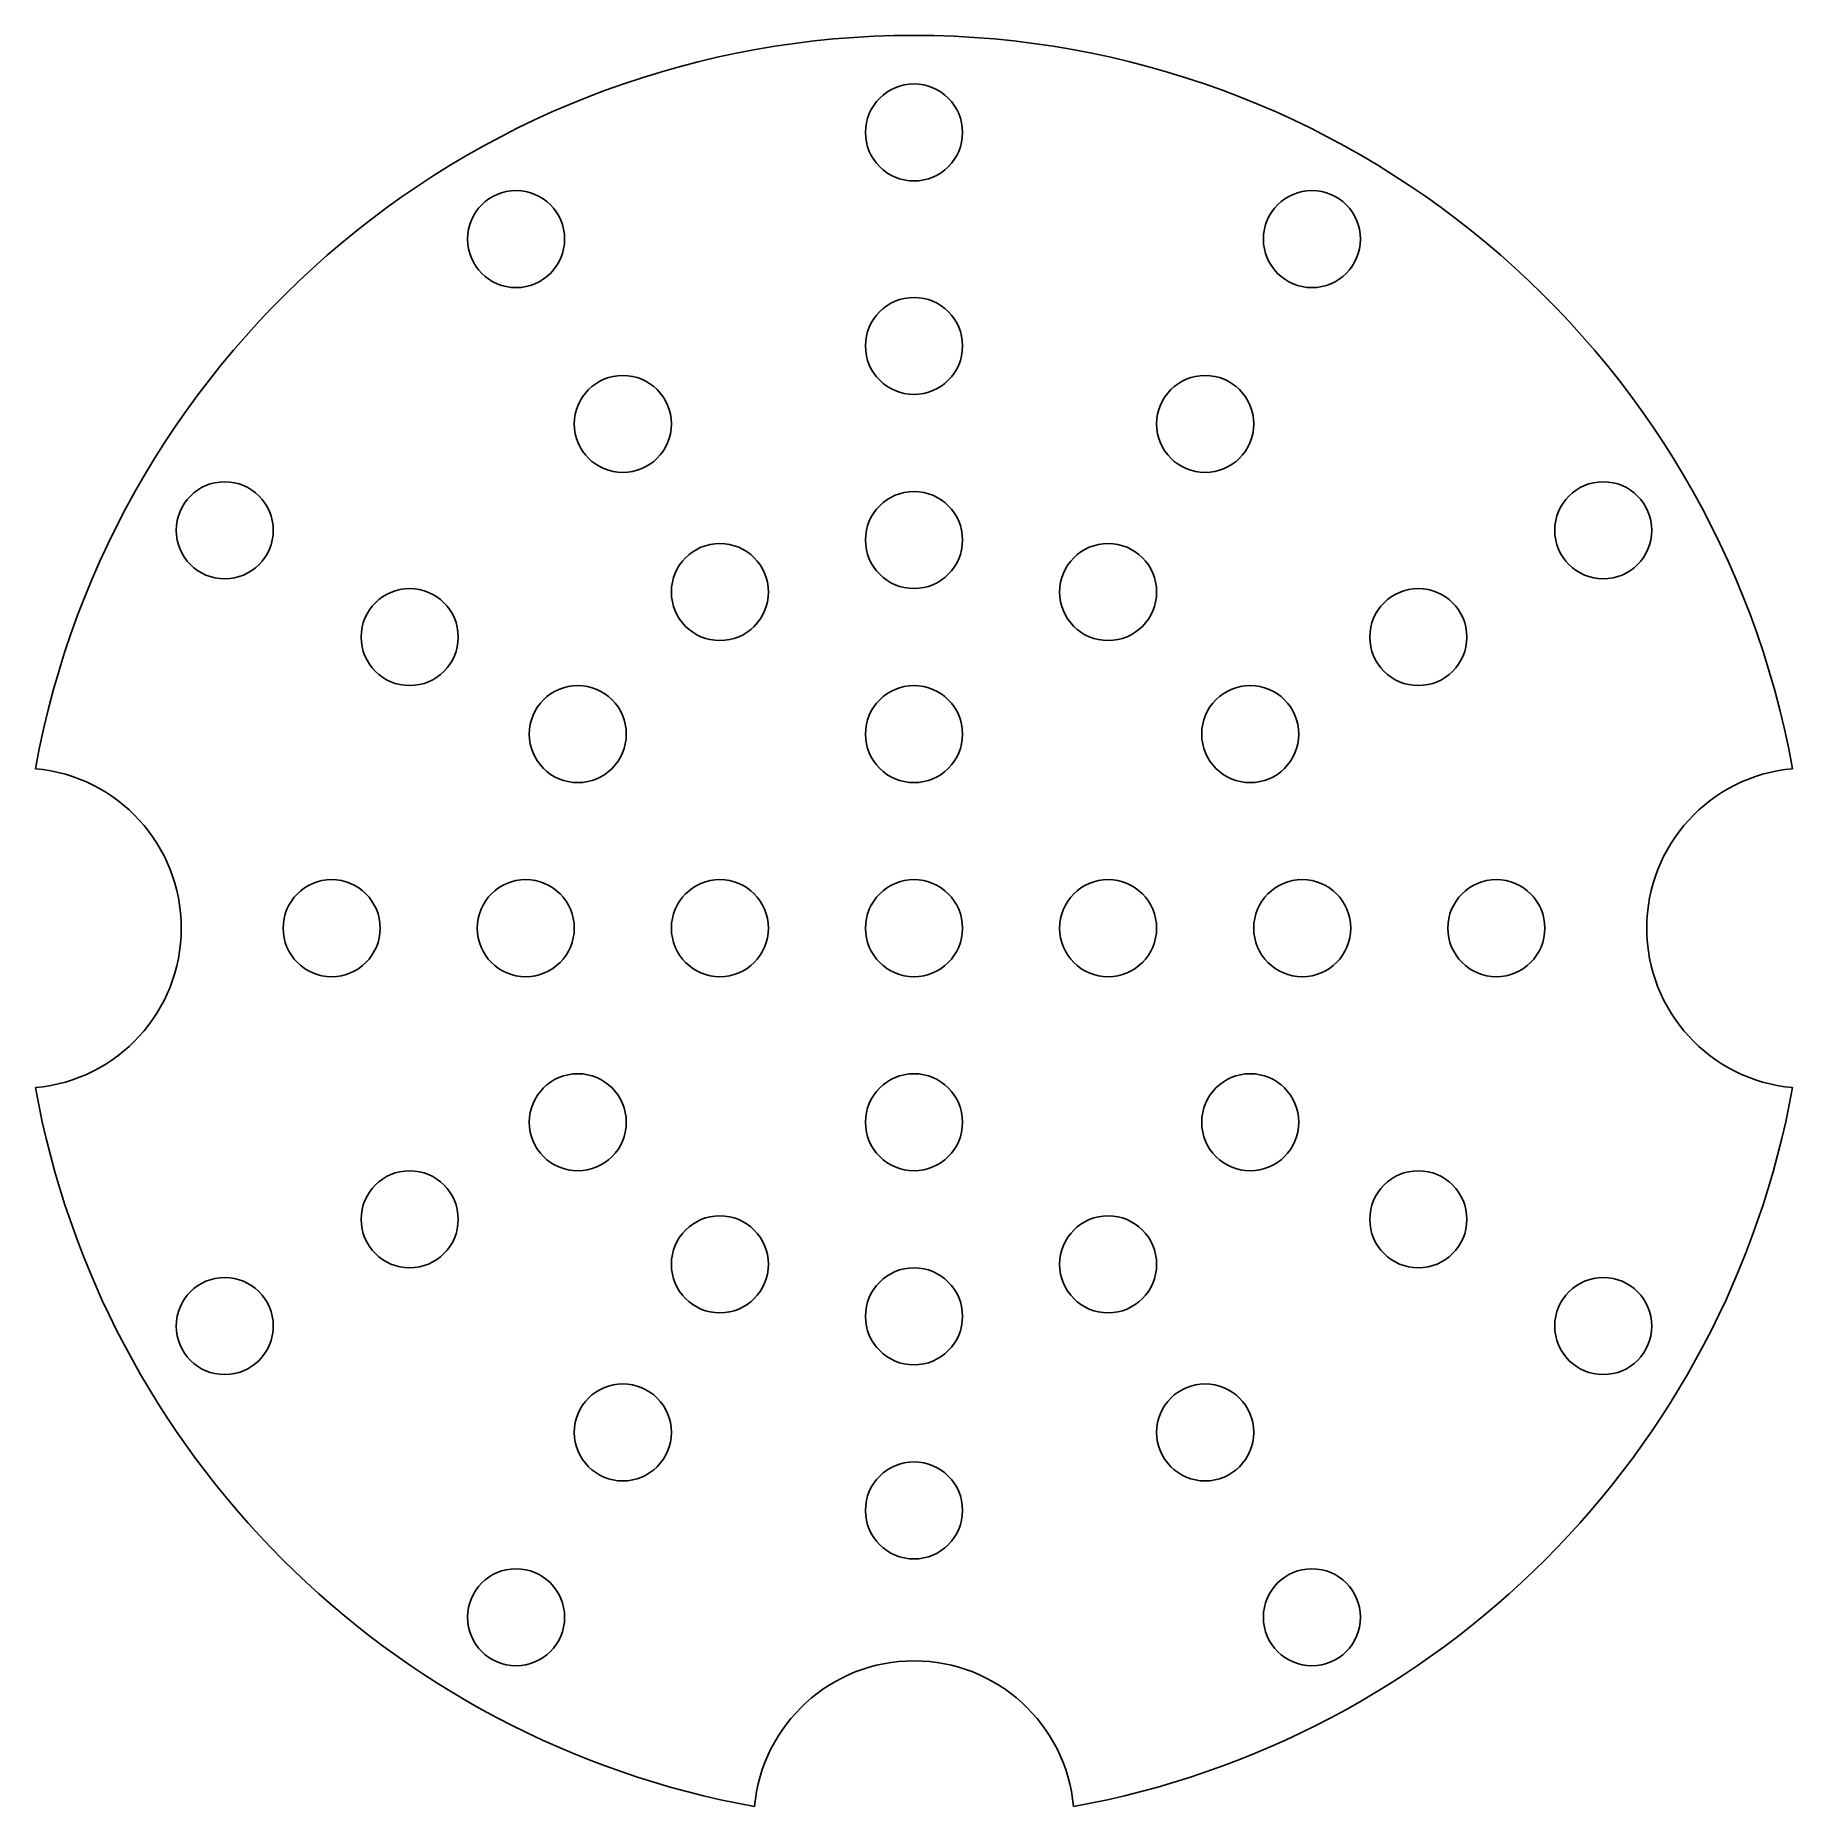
# Model space of a CAD drawing. Header units: millimetres. Extents: x -91 to 91, y -91 to 92.
import ezdxf

# ---------------------------------------------------------------- set-up
doc = ezdxf.new("R2010")
doc.units = ezdxf.units.MM
doc.layers.add('Shape', color=7, linetype='CONTINUOUS')

msp = doc.modelspace()

# ---------------------------------------------------------------- linework, layer by layer
at = {"layer": 'Shape'}
for p, q in [((5, 82), (5, 82, 1)), ((5, 82), (5, 82, 1)), ((-36, 71.0141), (-36, 71.0141, 1)), ((-36, 71.0141), (-36, 71.0141, 1)), ((46, 71.0141), (46, 71.0141, 1)), ((46, 71.0141), (46, 71.0141, 1)), ((5, 60), (5, 60, 1)), ((5, 60), (5, 60, 1)), ((-25, 51.9615), (-25, 51.9615, 1)), ((-25, 51.9615), (-25, 51.9615, 1)), ((35, 51.9615), (35, 51.9615, 1)), ((35, 51.9615), (35, 51.9615, 1)), ((-66.0141, 41), (-66.0141, 41, 1)), ((-66.0141, 41), (-66.0141, 41, 1)), ((76.0141, 41), (76.0141, 41, 1)), ((76.0141, 41), (76.0141, 41, 1)), ((5, 40), (5, 40, 1)), ((5, 40), (5, 40, 1)), ((-15, 34.641), (-15, 34.641, 1)), ((-15, 34.641), (-15, 34.641, 1)), ((25, 34.641), (25, 34.641, 1)), ((25, 34.641), (25, 34.641, 1)), ((-46.9615, 30), (-46.9615, 30, 1)), ((-46.9615, 30), (-46.9615, 30, 1)), ((56.9615, 30), (56.9615, 30, 1)), ((56.9615, 30), (56.9615, 30, 1)), ((-29.641, 20), (-29.641, 20, 1)), ((-29.641, 20), (-29.641, 20, 1)), ((5, 20), (5, 20, 1)), ((5, 20), (5, 20, 1)), ((39.641, 20), (39.641, 20, 1)), ((39.641, 20), (39.641, 20, 1)), ((-90.5204, 16.4335), (-90.5204, 16.4335, 1)), ((-90.5204, 16.4335), (-90.5204, 16.4335, 1)), ((90.5204, 16.4335), (90.5204, 16.4335, 1)), ((90.5204, 16.4335), (90.5204, 16.4335, 1)), ((-75.5, 0), (-75.5, 0, 1)), ((-75.5, 0), (-75.5, 0, 1)), ((-55, 0), (-55, 0, 1)), ((-55, 0), (-55, 0, 1)), ((-35, 0), (-35, 0, 1)), ((-35, 0), (-35, 0, 1)), ((-15, 0), (-15, 0, 1)), ((-15, 0), (-15, 0, 1)), ((5, 0), (5, 0, 1)), ((5, 0), (5, 0, 1)), ((25, 0), (25, 0, 1)), ((25, 0), (25, 0, 1)), ((45, 0), (45, 0, 1)), ((45, 0), (45, 0, 1)), ((65, 0), (65, 0, 1)), ((65, 0), (65, 0, 1)), ((-90.5204, -16.4335), (-90.5204, -16.4335, 1)), ((-90.5204, -16.4335), (-90.5204, -16.4335, 1)), ((90.5204, -16.4335), (90.5204, -16.4335, 1)), ((90.5204, -16.4335), (90.5204, -16.4335, 1)), ((-29.641, -20), (-29.641, -20, 1)), ((-29.641, -20), (-29.641, -20, 1)), ((5, -20), (5, -20, 1)), ((5, -20), (5, -20, 1)), ((39.641, -20), (39.641, -20, 1)), ((39.641, -20), (39.641, -20, 1)), ((-46.9615, -30), (-46.9615, -30, 1)), ((-46.9615, -30), (-46.9615, -30, 1)), ((56.9615, -30), (56.9615, -30, 1)), ((56.9615, -30), (56.9615, -30, 1)), ((-15, -34.641), (-15, -34.641, 1)), ((-15, -34.641), (-15, -34.641, 1)), ((25, -34.641), (25, -34.641, 1)), ((25, -34.641), (25, -34.641, 1)), ((5, -40), (5, -40, 1)), ((5, -40), (5, -40, 1)), ((-66.0141, -41), (-66.0141, -41, 1)), ((-66.0141, -41), (-66.0141, -41, 1)), ((76.0141, -41), (76.0141, -41, 1)), ((76.0141, -41), (76.0141, -41, 1)), ((-25, -51.9615), (-25, -51.9615, 1)), ((-25, -51.9615), (-25, -51.9615, 1)), ((35, -51.9615), (35, -51.9615, 1)), ((35, -51.9615), (35, -51.9615, 1)), ((5, -60), (5, -60, 1)), ((5, -60), (5, -60, 1)), ((-36, -71.0141), (-36, -71.0141, 1)), ((-36, -71.0141), (-36, -71.0141, 1)), ((46, -71.0141), (46, -71.0141, 1)), ((46, -71.0141), (46, -71.0141, 1)), ((-16.4335, -90.5204), (-16.4335, -90.5204, 1)), ((-16.4335, -90.5204), (-16.4335, -90.5204, 1)), ((16.4335, -90.5204), (16.4335, -90.5204, 1)), ((16.4335, -90.5204), (16.4335, -90.5204, 1))]:
    msp.add_line(p, q, dxfattribs=at)
for centre in [(0, 82), (0, 82), (0, 82), (0, 82), (-41, 71.0141), (-41, 71.0141), (-41, 71.0141), (-41, 71.0141), (41, 71.0141), (41, 71.0141), (41, 71.0141), (41, 71.0141), (0, 60), (0, 60), (0, 60), (0, 60), (-30, 51.9615), (-30, 51.9615), (-30, 51.9615), (-30, 51.9615), (30, 51.9615), (30, 51.9615), (30, 51.9615), (30, 51.9615), (-71.0141, 41), (-71.0141, 41), (-71.0141, 41), (-71.0141, 41), (71.0141, 41), (71.0141, 41), (71.0141, 41), (71.0141, 41), (0, 40), (0, 40), (0, 40), (0, 40), (-20, 34.641), (-20, 34.641), (-20, 34.641), (-20, 34.641), (20, 34.641), (20, 34.641), (20, 34.641), (20, 34.641), (-51.9615, 30), (-51.9615, 30), (-51.9615, 30), (-51.9615, 30), (51.9615, 30), (51.9615, 30), (51.9615, 30), (51.9615, 30), (-34.641, 20), (-34.641, 20), (-34.641, 20), (-34.641, 20), (0, 20), (0, 20), (0, 20), (0, 20), (34.641, 20), (34.641, 20), (34.641, 20), (34.641, 20), (-60, 0), (-60, 0), (-60, 0), (-60, 0), (-40, 0), (-40, 0), (-40, 0), (-40, 0), (-20, 0), (-20, 0), (-20, 0), (-20, 0), (0, 0), (0, 0), (0, 0), (0, 0), (20, 0), (20, 0), (20, 0), (20, 0), (40, 0), (40, 0), (40, 0), (40, 0), (60, 0), (60, 0), (60, 0), (60, 0), (-34.641, -20), (-34.641, -20), (-34.641, -20), (-34.641, -20), (0, -20), (0, -20), (0, -20), (0, -20), (34.641, -20), (34.641, -20), (34.641, -20), (34.641, -20), (-51.9615, -30), (-51.9615, -30), (-51.9615, -30), (-51.9615, -30), (51.9615, -30), (51.9615, -30), (51.9615, -30), (51.9615, -30), (-20, -34.641), (-20, -34.641), (-20, -34.641), (-20, -34.641), (20, -34.641), (20, -34.641), (20, -34.641), (20, -34.641), (-71.0141, -41), (-71.0141, -41), (-71.0141, -41), (-71.0141, -41), (0, -40), (0, -40), (0, -40), (0, -40), (71.0141, -41), (71.0141, -41), (71.0141, -41), (71.0141, -41), (-30, -51.9615), (-30, -51.9615), (-30, -51.9615), (-30, -51.9615), (30, -51.9615), (30, -51.9615), (30, -51.9615), (30, -51.9615), (0, -60), (0, -60), (0, -60), (0, -60), (-41, -71.0141), (-41, -71.0141), (-41, -71.0141), (-41, -71.0141), (41, -71.0141), (41, -71.0141), (41, -71.0141), (41, -71.0141)]:
    msp.add_circle(centre, 5, dxfattribs=at)
for centre, radius, start, end in [((0, 0, 1), 92, 10.2897, 169.71), ((0, 0), 92, 10.2897, 169.71), ((0, 0, 1), 92, 10.2897, 169.71), ((0, 0), 92, 10.2897, 169.71), ((-92, 0, 1), 16.5, 0, 84.8552), ((-92, 0, 1), 16.5, 0, 84.8552), ((-92, 0), 16.5, 0, 84.8552), ((-92, 0), 16.5, 0, 84.8552), ((92, 0, 1), 16.5, 95.1448, -95.1448), ((92, 0), 16.5, 95.1448, -95.1448), ((92, 0, 1), 16.5, 95.1448, -95.1448), ((92, 0), 16.5, 95.1448, -95.1448), ((-92, 0, 1), 16.5, -84.8552, 0), ((-92, 0), 16.5, -84.8552, 0), ((-92, 0), 16.5, -84.8552, 0), ((-92, 0, 1), 16.5, -84.8552, 0), ((0, 0, 1), 92, -169.71, -100.29), ((0, 0), 92, -169.71, -100.29), ((0, 0, 1), 92, -169.71, -100.29), ((0, 0), 92, -169.71, -100.29), ((0, 0, 1), 92, -79.7103, -10.2897), ((0, 0), 92, -79.7103, -10.2897), ((0, 0, 1), 92, -79.7103, -10.2897), ((0, 0), 92, -79.7103, -10.2897), ((0, -92, 1), 16.5, 5.14485, 174.855), ((0, -92), 16.5, 5.14485, 174.855), ((0, -92, 1), 16.5, 5.14485, 174.855), ((0, -92), 16.5, 5.14485, 174.855)]:
    msp.add_arc(centre, radius, start, end, dxfattribs=at)

doc.saveas('drawing.dxf')
